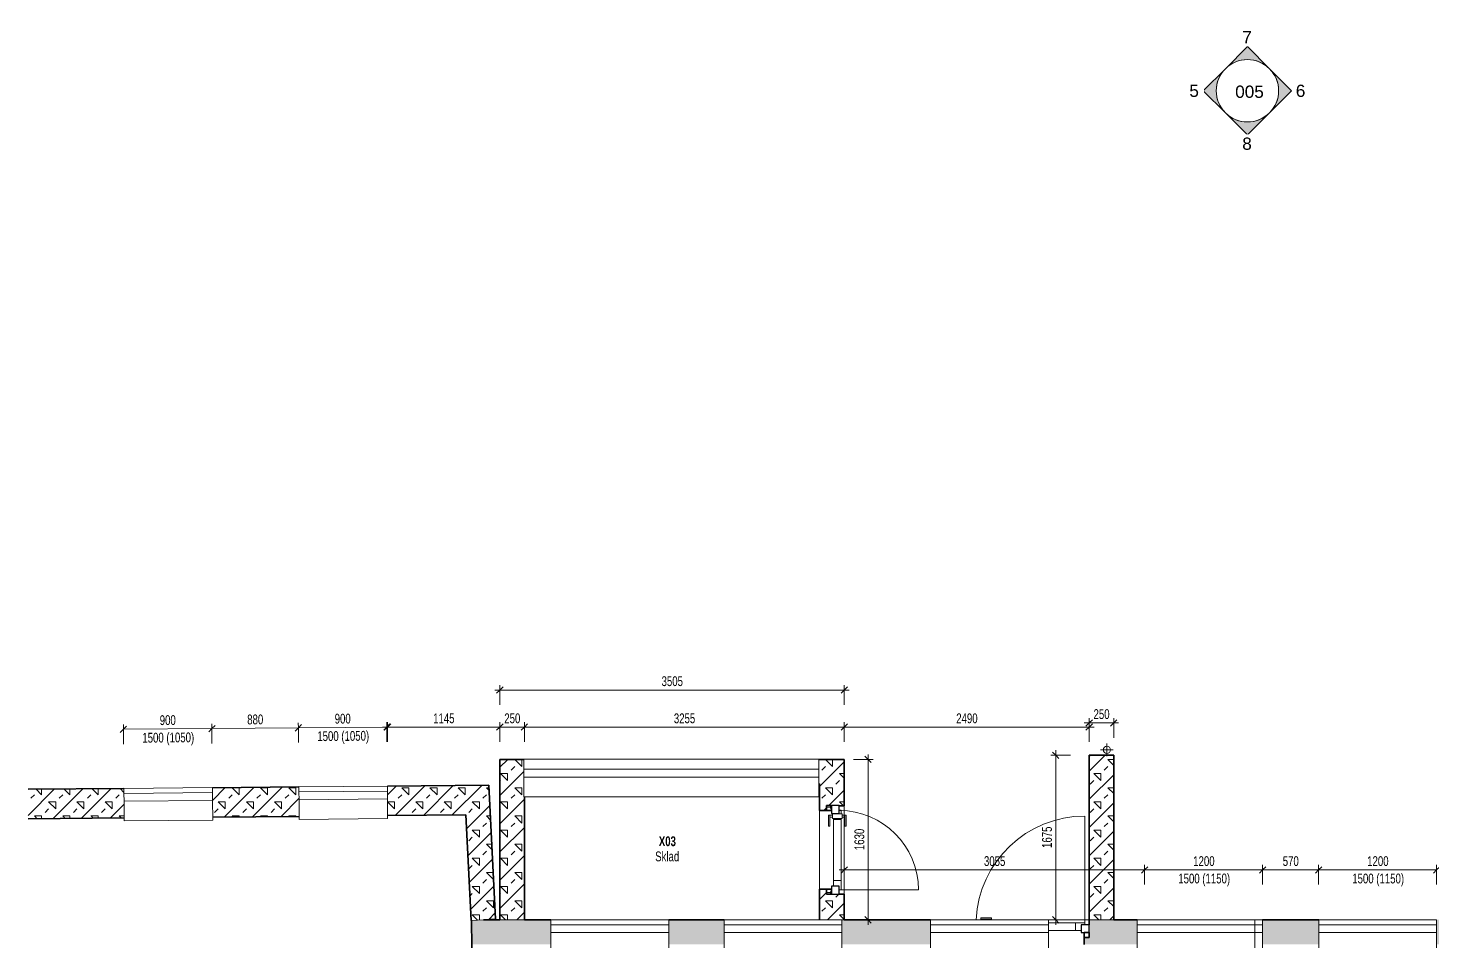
# Model space of a CAD drawing. Header units: millimetres. Extents: x 46521 to 258066, y -45352 to 20466.
# Drawn here: x 48967 to 63250, y -18693 to -9404 of the extents above; entities that cross this region are included whole.
import ezdxf

# ---------------------------------------------------------------- set-up
doc = ezdxf.new("R2010")
doc.units = ezdxf.units.MM
for name, color, linetype, lineweight in [('A-ANNO-DIMS', 211, 'Continuous', 9), ('A-ANNO-DIMS-50', 211, 'Continuous', 9), ('A-AREA-IDEN', 2, 'Continuous', 9), ('A-GENM', 13, 'Continuous', 13), ('A-GLAZ', 151, 'Continuous', 13), ('A-GLAZ-SILL', 1, 'Continuous', 13), ('A-WALL', 113, 'Continuous', 13), ('A-WALL-PATT', 111, 'Continuous', 35), ('G-ANNO-SYMB', 111, 'Continuous', 9), ('P-PIPE', 3, 'Continuous', 13), ('P-PIPE-CNTR', 3, 'Continuous', 13)]:
    doc.layers.add(name, color=color, linetype=linetype, lineweight=lineweight)
doc.styles.add('Arial', font='arial.ttf', dxfattribs={"height": 125})
doc.styles.add('Arial_2', font='arial.ttf', dxfattribs={"width": 0.7, "height": 100})
doc.styles.add('Arial_B', font='arialbd.ttf', dxfattribs={"width": 0.7, "height": 100})
doc.dimstyles.new('Vnitřní_-_průhledné', dxfattribs={"dimscale": 304.8, "dimtxt": 102.02594, "dimasz": 0.213255, "dimexe": 0.164042, "dimexo": 0.0625, "dimgap": 0.032808, "dimtad": 1, "dimdec": 0, "dimrnd": 5, "dimzin": 0, "dimdsep": 46, "dimtxsty": 'Arial_2', "dimblk1": 'OBLIQUE', "dimblk2": 'OBLIQUE', "dimsah": 1, "dimcen": 0.09, "dimdle": 0.164042, "dimazin": 0, "dimtfac": 1, "dimtdec": 4, "dimtix": 1, "dimtmove": 0, "dimatfit": 3, "dimfxl": 0.492126, "dimfxlon": 1, "dimtvp": 1, "dimtolj": 1, "dimtzin": 0, "dimarcsym": 2})
pattern_1 = [(45, (0, 0), (-143.6841, 143.6841), []), (45, (143.68, 0), (-143.6841, 143.6841), [50.8, -152.4]), (135, (251.45, 35.92), (-143.6841, -143.6841), [101.6, -101.6]), (0, (179.6, 107.76), (143.684, 143.684), [71.842, -215.526]), (90, (251.45, 35.92), (-143.684, 143.684), [71.842, -215.526])]

# ---------------------------------------------------------------- blocks, each defined once
blk = doc.blocks.new('OKNO_1k_nadsvetlik - OKNO_1k_nadsvetlik_900 x 1500-2283953-1NP_DEMOLICE B')
at = {"layer": 'A-GLAZ'}
for p, q in [((-450, 151), (450, 151)), ((-450, 100), (-450, 151)), ((450, 151), (450, 100)), ((450, 100), (-450, 100)), ((-450, 100), (450, 100)), ((-450, 20), (-450, 100)), ((450, 20), (-450, 20)), ((450, 100), (450, 20))]:
    blk.add_line(p, q, dxfattribs=at)
blk = doc.blocks.new('parapet s nosem_vnitní - parapet s nosem_vnitní-1280301-1NP_DEMOLICE B')
at = {"layer": 'A-GENM'}
for p, q in [((-450, -190), (-450, 0)), ((450, 0), (450, -190)), ((-450, -190), (-450, -200)), ((-450, -200), (450, -200)), ((450, -200), (450, -190))]:
    blk.add_line(p, q, dxfattribs=at)
blk = doc.blocks.new('OKNO_1k_nadsvetlik - OKNO_1k_nadsvetlik_1200 x 1500-1969479-1NP_DEMOLICE B')
at = {"layer": 'A-GLAZ'}
for p, q in [((522, 126), (600, 126)), ((600, 75), (522, 75)), ((522, 75), (600, 75)), ((600, 126), (600, 75)), ((600, 75), (600, -5)), ((600, -5), (522, -5))]:
    blk.add_line(p, q, dxfattribs=at)
blk = doc.blocks.new('parapet s nosem_vnitní - parapet s nosem_vnitní-1280356-1NP_DEMOLICE B')
at = {"layer": 'A-GENM'}
for p, q in [((600, 0), (600, -190)), ((522, -200), (600, -200)), ((600, -200), (600, -190))]:
    blk.add_line(p, q, dxfattribs=at)
blk = doc.blocks.new('OKNO_1k_nadsvetlik - OKNO_1k_nadsvetlik_1200 x 1500-V4-1NP_DEMOLICE B')
at = {"layer": 'A-GLAZ'}
for p, q in [((-600, 126), (600, 126)), ((-600, 75), (-600, 126)), ((600, 75), (-600, 75)), ((-600, 75), (600, 75)), ((-600, -5), (-600, 75)), ((600, 126), (600, 75)), ((600, 75), (600, -5)), ((600, -5), (-600, -5))]:
    blk.add_line(p, q, dxfattribs=at)
blk = doc.blocks.new('parapet s nosem_vnitní - parapet s nosem_vnitní-V5-1NP_DEMOLICE B')
at = {"layer": 'A-GENM'}
for p, q in [((-600, -190), (-600, 0)), ((600, 0), (600, -190)), ((-600, -190), (-600, -200)), ((-600, -200), (600, -200)), ((600, -200), (600, -190))]:
    blk.add_line(p, q, dxfattribs=at)
blk = doc.blocks.new('OKNO_2k_ - OKNO_2k_600x3000-2294232-1NP_DEMOLICE B')
at = {"layer": 'A-GLAZ'}
for p, q in [((-1500, 126), (1500, 126)), ((-1500, 25), (-1500, 126)), ((1500, 25), (-1500, 25)), ((-1500, 25), (1500, 25)), ((-1500, -55), (-1500, 25)), ((1500, 126), (1500, 25)), ((1500, 25), (1500, -55)), ((1500, -55), (-1500, -55))]:
    blk.add_line(p, q, dxfattribs=at)
blk = doc.blocks.new('parapet s nosem_vnitní - parapet s nosem_vnitní-1663116-1NP_DEMOLICE B')
at = {"layer": 'A-GENM'}
for p, q in [((-1500, -190), (-1500, 0)), ((1500, 0), (1500, -190)), ((-1500, -190), (-1500, -200)), ((-1500, -200), (1500, -200)), ((1500, -200), (1500, -190))]:
    blk.add_line(p, q, dxfattribs=at)
blk = doc.blocks.new('OKNO_dvere vchod_1k_nadsvetlik - vstupni dvere 1200_2680-1685043-1NP_DEMOLICE B')
at = {"layer": 'A-GLAZ'}
h = blk.add_hatch(dxfattribs=at)
h.set_pattern_fill('FP_26', color=41, style=0, pattern_type=2)
h.set_pattern_definition([(180, (58722.16, -18603.17), (-75, -43.3), [50, -100]), (240, (58672.16, -18603.17), (-0.0011, -86.601905), [50, -100]), (120, (58672.16, -18603.17), (-74.9989, 43.301905), [50, -100])])
h.paths.add_polyline_path([(-1040, 55), (-1040, 4), (-990, 4), (-990, 55)])
at = {"layer": 'A-GLAZ', "color": 40, "lineweight": 35}
for p, q in [((-990, 55), (-1040, 55)), ((-1040, 55), (-1040, 4)), ((-1040, 4), (-990, 4)), ((-990, 4), (-990, 55))]:
    blk.add_line(p, q, dxfattribs=at)
at = {"layer": 'A-GLAZ', "color": 50, "lineweight": 25}
for p, q in [((-1040, 5), (-1040, -75)), ((-960, 5), (-1040, 5)), ((-960, -75), (-960, 5)), ((-1040, -75), (-960, -75))]:
    blk.add_line(p, q, dxfattribs=at)
at = {"layer": 'A-GLAZ', "color": 41}
for p, q in [((-995, -75), (-995, -1180)), ((-900, -15), (-625, -15)), ((-625, -95), (-900, -95)), ((-47, -132), (63, -132)), ((-47, -145), (-47, -132)), ((43, -126), (43, -132)), ((63, -132), (63, -126)), ((63, -132), (63, -145)), ((63, -145), (-47, -145))]:
    blk.add_line(p, q, dxfattribs=at)
at = {"layer": 'A-GLAZ', "color": 2}
for p, q in [((-960, -75), (-995, -75)), ((-995, -75), (-995, -95)), ((-995, -95), (-900, -95)), ((-960, -15), (-960, -75)), ((-900, -15), (-960, -15)), ((-900, -95), (-900, -15))]:
    blk.add_line(p, q, dxfattribs=at)
at = {"layer": 'A-GLAZ', "color": 41}
blk.add_arc((-995, -75), 1105, 270, 357.3491, dxfattribs=at)
at = {"layer": 'A-GLAZ-SILL', "color": 41}
blk.add_line((-1040, -125), (-625, -125), dxfattribs=at)
blk = doc.blocks.new('OKNO_dvere vchod_1k_nadsvetlik - vstupni dvere 900_2200-2294235-1NP_DEMOLICE B')
at = {"layer": 'A-GLAZ'}
h = blk.add_hatch(dxfattribs=at)
h.set_pattern_fill('FP_27', color=256, style=0, pattern_type=2)
h.set_pattern_definition([(270, (17176.68, 57145.446), (43.3, -75), [50, -100]), (330, (17176.68, 57095.446), (86.601905, -0.0011), [50, -100]), (210, (17176.68, 57095.446), (-43.301905, -74.9989), [50, -100])])
h.paths.add_polyline_path([(-1040, 55), (-1040, 4), (-990, 4), (-990, 55)])
h.paths.add_polyline_path([(-190, 4), (-140, 4), (-140, 55), (-190, 55), (-190, 51)])
at = {"layer": 'A-GLAZ', "lineweight": 35}
for p, q in [((-990, 55), (-1040, 55)), ((-1040, 55), (-1040, 4)), ((-1040, 4), (-990, 4)), ((-990, 4), (-990, 55)), ((-140, 55), (-190, 55)), ((-190, 55), (-190, 4)), ((-190, 4), (-140, 4)), ((-140, 4), (-140, 55))]:
    blk.add_line(p, q, dxfattribs=at)
at = {"layer": 'A-GLAZ', "lineweight": 25}
for p, q in [((-1040, 5), (-1040, -75)), ((-960, 5), (-1040, 5)), ((-960, -75), (-960, 5)), ((-140, 5), (-220, 5)), ((-220, 5), (-220, -75)), ((-140, -75), (-140, 5)), ((-1040, -75), (-960, -75)), ((-220, -75), (-140, -75))]:
    blk.add_line(p, q, dxfattribs=at)
at = {"layer": 'A-GLAZ'}
for p, q in [((-347, 35), (-237, 35)), ((-347, 22), (-347, 35)), ((-237, 22), (-347, 22)), ((-257, 22), (-257, -5)), ((-237, 35), (-237, 22)), ((-237, -5), (-237, 22)), ((-995, -75), (-995, -880)), ((-960, -75), (-995, -75)), ((-995, -75), (-995, -95)), ((-995, -95), (-900, -95)), ((-960, -15), (-960, -75)), ((-900, -15), (-960, -15)), ((-900, -95), (-900, -15)), ((-900, -15), (-280, -15)), ((-280, -95), (-900, -95)), ((-347, -132), (-237, -132)), ((-347, -145), (-347, -132)), ((-270, -15), (-280, -15)), ((-280, -15), (-280, -95)), ((-280, -95), (-270, -95)), ((-270, -5), (-270, -105)), ((-224, -5), (-270, -5)), ((-270, -105), (-224, -105)), ((-257, -105), (-257, -132)), ((-237, -132), (-237, -105)), ((-237, -132), (-237, -145)), ((-224, -105), (-224, -5)), ((-220, -15), (-224, -15)), ((-224, -95), (-185, -95)), ((-220, -75), (-220, -15)), ((-185, -75), (-220, -75)), ((-185, -95), (-185, -75)), ((-237, -145), (-347, -145))]:
    blk.add_line(p, q, dxfattribs=at)
blk.add_arc((-995, -75), 805, 270, 0, dxfattribs=at)
at = {"layer": 'A-GLAZ-SILL'}
blk.add_line((-1040, -125), (-140, -125), dxfattribs=at)
blk = doc.blocks.new('Pohled - Vyplněná šipka-93341-1NP_DEMOLICE B')
at = {"layer": 'G-ANNO-SYMB'}
blk.add_circle((0, 0), 6.35, dxfattribs=at)
blk = doc.blocks.new('Pohled - Vyplněná šipka-94945-1NP_DEMOLICE B')
at = {"layer": 'G-ANNO-SYMB'}
h = blk.add_hatch(color=256, dxfattribs=at)
edge = h.paths.add_edge_path()
edge.add_line((0, 8.98), (4.49, 4.49))
edge.add_arc((0, 0), 6.35, 45, 135)
edge.add_line((-4.49, 4.49), (0, 8.98))
for p, q in [((0, 8.98), (-4.49, 4.49)), ((0, 8.98), (-4.49, 4.49)), ((4.49, 4.49), (0, 8.98)), ((4.49, 4.49), (0, 8.98))]:
    blk.add_line(p, q, dxfattribs=at)
blk.add_arc((0, 0), 6.35, 45, 135, dxfattribs=at)
blk = doc.blocks.new('DIMBLOCK64-1NP_DEMOLICE B')
at = {"layer": 'A-ANNO-DIMS-50'}
for p, q in [((57270, -17970), (57270, -17820)), ((57220, -17970), (60327, -17970)), ((57270, -17970), (57270, -18020)), ((60327, -17970), (60327, -17920)), ((60327, -17970), (60327, -18120))]:
    blk.add_line(p, q, dxfattribs=at)
at = {"layer": 'A-ANNO-DIMS-50', "lineweight": 18}
for p, q in [((57270, -17970), (57238, -18003)), ((57270, -17970), (57303, -17938)), ((60327, -17970), (60295, -18003)), ((60327, -17970), (60360, -17938))]:
    blk.add_line(p, q, dxfattribs=at)
at = {"layer": 'A-ANNO-DIMS-50', "color": 0, "insert": (58692, -17831), "char_height": 100, "width": 256.16, "attachment_point": 1, "line_spacing_factor": 0.941778, "style": 'Arial_2'}
blk.add_mtext('3055', dxfattribs=at)
blk = doc.blocks.new('_Oblique')
at = {"color": 0, "linetype": 'ByBlock', "lineweight": -2}
blk.add_line((-0.5, -0.5), (0.5, 0.5), dxfattribs=at)
blk = doc.blocks.new('DIMBLOCK65-1NP_DEMOLICE B')
at = {"layer": 'A-ANNO-DIMS-50', "lineweight": 18}
for p, q in [((60327, -17970), (60295, -18003)), ((60327, -17970), (60360, -17938)), ((61527, -17970), (61495, -18003)), ((61527, -17970), (61560, -17938))]:
    blk.add_line(p, q, dxfattribs=at)
at = {"layer": 'A-ANNO-DIMS-50'}
for p, q in [((60327, -17970), (60327, -17920)), ((60327, -17970), (61527, -17970)), ((60327, -17970), (60327, -18120)), ((61527, -17970), (61527, -17920)), ((61527, -17970), (61527, -18120))]:
    blk.add_line(p, q, dxfattribs=at)
at = {"layer": 'A-ANNO-DIMS-50', "color": 0, "char_height": 100, "attachment_point": 1, "line_spacing_factor": 0.941778, "style": 'Arial_2'}
for s, insert, width in [('1200', (60821, -17831), 256.16), ('1500 (1150)', (60669, -18008), 619.69)]:
    blk.add_mtext(s, dxfattribs=dict(at, insert=insert, width=width))
blk = doc.blocks.new('DIMBLOCK66-1NP_DEMOLICE B')
at = {"layer": 'A-ANNO-DIMS-50', "lineweight": 18}
for p, q in [((61527, -17970), (61495, -18003)), ((61527, -17970), (61560, -17938)), ((62097, -17970), (62065, -18003)), ((62097, -17970), (62130, -17938))]:
    blk.add_line(p, q, dxfattribs=at)
at = {"layer": 'A-ANNO-DIMS-50'}
for p, q in [((61527, -17970), (61527, -17920)), ((61527, -17970), (62097, -17970)), ((61527, -17970), (61527, -18120)), ((62097, -17970), (62097, -17920)), ((62097, -17970), (62097, -18120))]:
    blk.add_line(p, q, dxfattribs=at)
at = {"layer": 'A-ANNO-DIMS-50', "color": 0, "insert": (61732, -17831), "char_height": 100, "width": 192.12, "attachment_point": 1, "line_spacing_factor": 0.941778, "style": 'Arial_2'}
blk.add_mtext('570', dxfattribs=at)
blk = doc.blocks.new('DIMBLOCK67-1NP_DEMOLICE B')
at = {"layer": 'A-ANNO-DIMS-50', "lineweight": 18}
for p, q in [((62097, -17970), (62065, -18003)), ((62097, -17970), (62130, -17938)), ((63297, -17970), (63265, -18003)), ((63297, -17970), (63330, -17938))]:
    blk.add_line(p, q, dxfattribs=at)
at = {"layer": 'A-ANNO-DIMS-50'}
for p, q in [((62097, -17970), (62097, -17920)), ((62097, -17970), (63297, -17970)), ((62097, -17970), (62097, -18120)), ((63297, -17970), (63297, -17920)), ((63297, -17970), (63297, -18120))]:
    blk.add_line(p, q, dxfattribs=at)
at = {"layer": 'A-ANNO-DIMS-50', "color": 0, "char_height": 100, "attachment_point": 1, "line_spacing_factor": 0.941778, "style": 'Arial_2'}
for s, insert, width in [('1200', (62591, -17831), 256.16), ('1500 (1150)', (62439, -18008), 619.69)]:
    blk.add_mtext(s, dxfattribs=dict(at, insert=insert, width=width))
blk = doc.blocks.new('DIMBLOCK76-1NP_DEMOLICE B')
at = {"layer": 'A-ANNO-DIMS-50'}
for p, q in [((59423, -16803), (59373, -16803)), ((59423, -16753), (59423, -18528)), ((59423, -16803), (59573, -16803)), ((59423, -18478), (59373, -18478)), ((59423, -18478), (59573, -18478))]:
    blk.add_line(p, q, dxfattribs=at)
at = {"layer": 'A-ANNO-DIMS-50', "lineweight": 18}
for p, q in [((59423, -16803), (59390, -16771)), ((59423, -16803), (59455, -16836)), ((59423, -18478), (59390, -18446)), ((59423, -18478), (59455, -18511))]:
    blk.add_line(p, q, dxfattribs=at)
at = {"layer": 'A-ANNO-DIMS-50', "color": 0, "insert": (59283, -17747), "char_height": 100, "width": 256.16, "attachment_point": 1, "rotation": 90, "line_spacing_factor": 0.941778, "style": 'Arial_2'}
blk.add_mtext('1675', dxfattribs=at)
blk = doc.blocks.new('DIMBLOCK77-1NP_DEMOLICE B')
at = {"layer": 'A-ANNO-DIMS-50'}
for p, q in [((57514, -16846), (57364, -16846)), ((57514, -16796), (57514, -18528)), ((57514, -16846), (57564, -16846)), ((57514, -18478), (57464, -18478)), ((57514, -18478), (57664, -18478))]:
    blk.add_line(p, q, dxfattribs=at)
at = {"layer": 'A-ANNO-DIMS-50', "lineweight": 18}
for p, q in [((57514, -16846), (57481, -16813)), ((57514, -16846), (57546, -16878)), ((57514, -18478), (57481, -18446)), ((57514, -18478), (57546, -18511))]:
    blk.add_line(p, q, dxfattribs=at)
at = {"layer": 'A-ANNO-DIMS-50', "color": 0, "insert": (57374, -17769), "char_height": 100, "width": 256.16, "attachment_point": 1, "rotation": 90, "line_spacing_factor": 0.941778, "style": 'Arial_2'}
blk.add_mtext('1630', dxfattribs=at)
blk = doc.blocks.new('DIMBLOCK78-1NP_DEMOLICE B')
at = {"layer": 'A-ANNO-DIMS-50'}
for p, q in [((53967, -16517), (57270, -16517)), ((54017, -16517), (54017, -16467)), ((54017, -16517), (54017, -16667)), ((57270, -16517), (57270, -16467)), ((57270, -16517), (57270, -16667))]:
    blk.add_line(p, q, dxfattribs=at)
at = {"layer": 'A-ANNO-DIMS-50', "lineweight": 18}
for p, q in [((54017, -16517), (53984, -16550)), ((54017, -16517), (54049, -16485)), ((57270, -16517), (57238, -16550)), ((57270, -16517), (57303, -16485))]:
    blk.add_line(p, q, dxfattribs=at)
at = {"layer": 'A-ANNO-DIMS-50', "color": 0, "insert": (55537, -16378), "char_height": 100, "width": 256.16, "attachment_point": 1, "line_spacing_factor": 0.941778, "style": 'Arial_2'}
blk.add_mtext('3255', dxfattribs=at)
blk = doc.blocks.new('DIMBLOCK79-1NP_DEMOLICE B')
at = {"layer": 'A-ANNO-DIMS-50', "lineweight": 18}
for p, q in [((57270, -16517), (57238, -16550)), ((57270, -16517), (57303, -16485)), ((59762, -16517), (59730, -16550)), ((59762, -16517), (59795, -16485))]:
    blk.add_line(p, q, dxfattribs=at)
at = {"layer": 'A-ANNO-DIMS-50'}
for p, q in [((57270, -16517), (57270, -16467)), ((57270, -16517), (59812, -16517)), ((57270, -16517), (57270, -16667)), ((59762, -16517), (59762, -16467)), ((59762, -16517), (59762, -16667))]:
    blk.add_line(p, q, dxfattribs=at)
at = {"layer": 'A-ANNO-DIMS-50', "color": 0, "insert": (58410, -16378), "char_height": 100, "width": 256.16, "attachment_point": 1, "line_spacing_factor": 0.941778, "style": 'Arial_2'}
blk.add_mtext('2490', dxfattribs=at)
blk = doc.blocks.new('DIMBLOCK80-1NP_DEMOLICE B')
at = {"layer": 'A-ANNO-DIMS-50'}
for p, q in [((59762, -16475), (59762, -16425)), ((60012, -16475), (60012, -16425)), ((59712, -16475), (60062, -16475)), ((59762, -16475), (59762, -16625)), ((60012, -16475), (60012, -16625))]:
    blk.add_line(p, q, dxfattribs=at)
at = {"layer": 'A-ANNO-DIMS-50', "lineweight": 18}
for p, q in [((59762, -16475), (59730, -16507)), ((59762, -16475), (59795, -16442)), ((60012, -16475), (59980, -16507)), ((60012, -16475), (60045, -16442))]:
    blk.add_line(p, q, dxfattribs=at)
at = {"layer": 'A-ANNO-DIMS-50', "color": 0, "insert": (59807, -16335), "char_height": 100, "width": 192.12, "attachment_point": 1, "line_spacing_factor": 0.941778, "style": 'Arial_2'}
blk.add_mtext('250', dxfattribs=at)
blk = doc.blocks.new('DIMBLOCK81-1NP_DEMOLICE B')
at = {"layer": 'A-ANNO-DIMS-50'}
for p, q in [((52573, -16517), (53767, -16517)), ((52623, -16517), (52623, -16467)), ((52623, -16517), (52623, -16667)), ((53767, -16517), (53767, -16467)), ((53767, -16517), (53767, -16667))]:
    blk.add_line(p, q, dxfattribs=at)
at = {"layer": 'A-ANNO-DIMS-50', "lineweight": 18}
for p, q in [((52623, -16517), (52591, -16550)), ((52623, -16517), (52656, -16485)), ((53767, -16517), (53734, -16550)), ((53767, -16517), (53799, -16485))]:
    blk.add_line(p, q, dxfattribs=at)
at = {"layer": 'A-ANNO-DIMS-50', "color": 0, "insert": (53088, -16378), "char_height": 100, "width": 256.16, "attachment_point": 1, "line_spacing_factor": 0.941778, "style": 'Arial_2'}
blk.add_mtext('1145', dxfattribs=at)
blk = doc.blocks.new('DIMBLOCK82-1NP_DEMOLICE B')
at = {"layer": 'A-ANNO-DIMS-50', "lineweight": 18}
for p, q in [((53767, -16517), (53734, -16550)), ((53767, -16517), (53799, -16485)), ((54017, -16517), (53984, -16550)), ((54017, -16517), (54049, -16485))]:
    blk.add_line(p, q, dxfattribs=at)
at = {"layer": 'A-ANNO-DIMS-50'}
for p, q in [((53767, -16517), (53767, -16467)), ((53767, -16517), (54067, -16517)), ((53767, -16517), (53767, -16667)), ((54017, -16517), (54017, -16467)), ((54017, -16517), (54017, -16667))]:
    blk.add_line(p, q, dxfattribs=at)
at = {"layer": 'A-ANNO-DIMS-50', "color": 0, "insert": (53812, -16378), "char_height": 100, "width": 192.12, "attachment_point": 1, "line_spacing_factor": 0.941778, "style": 'Arial_2'}
blk.add_mtext('250', dxfattribs=at)
blk = doc.blocks.new('DIMBLOCK83-1NP_DEMOLICE B')
at = {"layer": 'A-ANNO-DIMS-50', "lineweight": 18}
for p, q in [((49937, -16540), (49905, -16573)), ((49937, -16540), (49969, -16508)), ((50837, -16533), (50805, -16565)), ((50837, -16533), (50869, -16500))]:
    blk.add_line(p, q, dxfattribs=at)
at = {"layer": 'A-ANNO-DIMS-50'}
for p, q in [((49937, -16540), (49937, -16490)), ((49937, -16540), (50837, -16533)), ((49937, -16540), (49938, -16690)), ((50837, -16533), (50837, -16483)), ((50837, -16533), (50838, -16683))]:
    blk.add_line(p, q, dxfattribs=at)
at = {"layer": 'A-ANNO-DIMS-50', "color": 0, "char_height": 100, "attachment_point": 1, "rotation": 0.5, "line_spacing_factor": 0.941778, "style": 'Arial_2'}
for s, insert, width in [('900', (50306, -16397), 192.12), ('1500 (1050)', (50129, -16576), 619.69)]:
    blk.add_mtext(s, dxfattribs=dict(at, insert=insert, width=width))
blk = doc.blocks.new('DIMBLOCK84-1NP_DEMOLICE B')
at = {"layer": 'A-ANNO-DIMS-50', "lineweight": 18}
for p, q in [((50837, -16533), (50805, -16565)), ((50837, -16533), (50869, -16500)), ((51717, -16525), (51685, -16558)), ((51717, -16525), (51749, -16492))]:
    blk.add_line(p, q, dxfattribs=at)
at = {"layer": 'A-ANNO-DIMS-50'}
for p, q in [((50837, -16533), (50837, -16483)), ((50837, -16533), (51717, -16525)), ((50837, -16533), (50838, -16683)), ((51717, -16525), (51716, -16475)), ((51717, -16525), (51718, -16675))]:
    blk.add_line(p, q, dxfattribs=at)
at = {"layer": 'A-ANNO-DIMS-50', "color": 0, "insert": (51196, -16390), "char_height": 100, "width": 192.12, "attachment_point": 1, "rotation": 0.5, "line_spacing_factor": 0.941778, "style": 'Arial_2'}
blk.add_mtext('880', dxfattribs=at)
blk = doc.blocks.new('DIMBLOCK85-1NP_DEMOLICE B')
at = {"layer": 'A-ANNO-DIMS-50', "lineweight": 18}
for p, q in [((51717, -16525), (51685, -16558)), ((51717, -16525), (51749, -16492)), ((52617, -16517), (52585, -16550)), ((52617, -16517), (52649, -16484))]:
    blk.add_line(p, q, dxfattribs=at)
at = {"layer": 'A-ANNO-DIMS-50'}
for p, q in [((51717, -16525), (51716, -16475)), ((51717, -16525), (52667, -16517)), ((51717, -16525), (51718, -16675)), ((52617, -16517), (52616, -16467)), ((52617, -16517), (52618, -16667))]:
    blk.add_line(p, q, dxfattribs=at)
at = {"layer": 'A-ANNO-DIMS-50', "color": 0, "char_height": 100, "attachment_point": 1, "rotation": 0.5, "line_spacing_factor": 0.941778, "style": 'Arial_2'}
for s, insert, width in [('900', (52086, -16382), 192.12), ('1500 (1050)', (51909, -16560), 619.69)]:
    blk.add_mtext(s, dxfattribs=dict(at, insert=insert, width=width))
blk = doc.blocks.new('DIMBLOCK99-1NP_DEMOLICE B')
at = {"layer": 'A-ANNO-DIMS-50'}
for p, q in [((53767, -16140), (53767, -16090)), ((57270, -16140), (57270, -16090)), ((53717, -16140), (57320, -16140)), ((53767, -16140), (53767, -16290)), ((57270, -16140), (57270, -16290))]:
    blk.add_line(p, q, dxfattribs=at)
at = {"layer": 'A-ANNO-DIMS-50', "lineweight": 18}
for p, q in [((53767, -16140), (53799, -16107)), ((57270, -16140), (57303, -16107)), ((53767, -16140), (53734, -16172)), ((57270, -16140), (57238, -16172))]:
    blk.add_line(p, q, dxfattribs=at)
at = {"layer": 'A-ANNO-DIMS-50', "color": 0, "insert": (55412, -16000), "char_height": 100, "width": 256.16, "attachment_point": 1, "line_spacing_factor": 0.941778, "style": 'Arial_2'}
blk.add_mtext('3505', dxfattribs=at)

msp = doc.modelspace()

# ---------------------------------------------------------------- hatches: boundary and pattern name
at = {"layer": 'A-WALL-PATT', "lineweight": 13}
h = msp.add_hatch(dxfattribs=at)
h.set_pattern_fill('FP_1', color=256, style=0, pattern_type=2)
h.set_pattern_definition(pattern_1)
h.paths.add_polyline_path([(57020.4, -17095.8), (57020.4, -16845.8), (57012.4, -16845.8), (57012.4, -17095.8)])
h.paths.add_polyline_path([(54012.4, -17095.8), (54012.4, -16845.8), (53766.7, -16845.8), (53766.7, -17095.8)])
h = msp.add_hatch(dxfattribs=at)
h.set_pattern_fill('FP_1', color=256, style=0, pattern_type=2)
h.set_pattern_definition(pattern_1)
h.paths.add_polyline_path([(57247.4, -18478.2), (57270.4, -18478.2), (57270.4, -18217), (57090.4, -18217), (57090.4, -18167), (57020.4, -18167), (57020.7, -18477.2), (57247.4, -18477.2)])
h.paths.add_polyline_path([(57020.4, -17367), (57090.4, -17367), (57090.4, -17317), (57270.4, -17317), (57270.4, -16845.8), (57020.4, -16845.8), (57020.4, -17317)])
h = msp.add_hatch(dxfattribs=at)
h.set_pattern_fill('FP_1', color=256, style=0, pattern_type=2)
h.set_pattern_definition(pattern_1)
h.paths.add_polyline_path([(60012.4, -18478.2), (60012.4, -16803.2), (59762.4, -16803.2), (59762.4, -18478.2)])
h = msp.add_hatch(dxfattribs=at)
h.set_pattern_fill('FP_1', color=256, style=0, pattern_type=2)
h.set_pattern_definition(pattern_1)
h.paths.add_polyline_path([(48966.9, -17450.4), (49944.9, -17441.9), (49942.2, -17141.9), (48966.9, -17150.4), (48966.9, -17186.6)])
h.paths.add_polyline_path([(50844.8, -17434), (51724.8, -17426.3), (51722.2, -17126.3), (50842.2, -17134), (50843.5, -17281.4)])
h.paths.add_polyline_path([(52624.8, -17418.5), (53669.9, -17409.4), (53654.7, -17109.5), (52622.1, -17118.5), (52624.4, -17371.4)])
h = msp.add_hatch(dxfattribs=at)
h.set_pattern_fill('FP_1', color=256, style=0, pattern_type=2)
h.set_pattern_definition(pattern_1)
h.paths.add_polyline_path([(54016.7, -18478.2), (54016.7, -17225.8), (54012.4, -17225.4), (54012.4, -17095.8), (53766.7, -17095.8), (53766.7, -18478.2)])
h = msp.add_hatch(dxfattribs=at)
h.set_pattern_fill('FP_1', color=256, style=0, pattern_type=2)
h.set_pattern_definition(pattern_1)
h.paths.add_polyline_path([(53474.3, -18484.5), (53723.9, -18471.8), (53669.9, -17409.4), (53419.7, -17411.5), (53427.7, -17567.9)])
h = msp.add_hatch(dxfattribs=at)
h.set_pattern_fill('FP_7', color=256, angle=45, style=0, pattern_type=2)
h.set_pattern_definition([(45, (62547.79, -18728.17), (-143.684, 143.684), []), (360, (62776.74, -18660.86), (143.684, 143.684), [25.4, -261.968]), (45, (62802.14, -18660.87), (-143.684, 143.684), [25.4, -177.8]), (90, (62820.1, -18642.9), (-143.684, 143.684), [25.4, -261.968]), (135, (62820.1, -18617.5), (-143.684, -143.684), [25.4, -177.8]), (360, (62776.74, -18599.54), (143.684, 143.684), [25.4, -261.968]), (45, (62758.78, -18617.5), (-143.684, 143.684), [25.4, -177.8]), (90, (62758.78, -18642.9), (-143.684, 143.684), [25.4, -261.968]), (135, (62776.74, -18660.86), (-143.684, -143.684), [25.4, -177.8]), (45, (62843.32, -18576.32), (-143.684, 143.684), [50.8, -152.4])])
h.paths.add_polyline_path([(71347.4, -18728.2), (71469.7, -18728.2), (71468.5, -18478.2), (71347.4, -18478.2), (71347.4, -18608.2)])
h.paths.add_polyline_path([(70139.4, -18728.2), (70139.4, -18478.2), (69597.4, -18478.2), (69597.4, -18728.2), (70137, -18728.2)])
h.paths.add_polyline_path([(68276.8, -18728.2), (68397.4, -18728.2), (68397.4, -18478.2), (67497.4, -18478.2), (67497.4, -18728.2), (68246.8, -18728.2)])
h.paths.add_polyline_path([(65736.8, -18728.2), (66297.4, -18728.2), (66297.4, -18478.2), (65397.4, -18478.2), (65397.4, -18728.2), (65600.6, -18728.2)])
h.paths.add_polyline_path([(64197.4, -18728.2), (64197.4, -18478.2), (63297.4, -18478.2), (63297.4, -18728.2), (64088.4, -18728.2)])
h.paths.add_polyline_path([(61527.4, -18728.2), (62097.4, -18728.2), (62097.4, -18478.2), (61527.4, -18478.2), (61527.4, -18690)])
h.paths.add_polyline_path([(60012.4, -18728.2), (60249.5, -18728.2), (60249.5, -18478.2), (59762.4, -18478.2), (59762.4, -18658.2), (59712.4, -18658.2), (59712.4, -18728.2), (59850.5, -18728.2)])
h.paths.add_polyline_path([(58039.8, -18728.2), (58147.4, -18728.2), (58147.4, -18478.2), (57247.4, -18478.2), (57247.4, -18728.2), (57270.4, -18728.2)])
h.paths.add_polyline_path([(56047.4, -18728.2), (56047.4, -18478.2), (55486.9, -18478.2), (55486.9, -18728.2)])
h.paths.add_polyline_path([(53482.2, -18728.2), (54286.9, -18728.2), (54286.9, -18478.2), (53599.1, -18478.2), (53479.9, -18484.2)])

# ---------------------------------------------------------------- linework, layer by layer
at = {"layer": 'A-WALL', "lineweight": 35}
for p, q in [((54012.4, -16845.8), (53766.7, -16845.8)), ((53766.7, -16845.8), (53766.7, -18478.2)), ((57270.4, -16845.8), (57012.4, -16845.8)), ((57270.4, -17317), (57270.4, -16845.8)), ((59762.4, -16803.2), (59762.4, -18528.2)), ((60012.4, -16803.2), (59762.4, -16803.2)), ((60012.4, -18478.2), (60012.4, -16803.2)), ((51722.2, -17126.3), (50842.2, -17134)), ((53654.7, -17109.5), (52622.1, -17118.5)), ((53723.9, -18471.8), (53654.7, -17109.5)), ((57012.4, -17095.8), (57020.4, -17095.8)), ((57020.4, -17095.8), (57020.4, -17367)), ((49942.2, -17141.9), (48966.9, -17150.4)), ((54016.7, -18478.2), (54016.7, -17225.8)), ((52624.8, -17418.5), (53419.7, -17411.5)), ((53419.7, -17411.5), (53474.3, -18484.5)), ((57020.4, -17367), (57090.4, -17367)), ((57220.4, -17317), (57270.4, -17317)), ((48966.9, -17450.4), (49944.9, -17441.9)), ((50844.8, -17434), (51724.8, -17426.3)), ((57020.4, -18167), (57020.4, -18477.2)), ((57090.4, -18167), (57020.4, -18167)), ((57270.4, -18217), (57220.4, -18217)), ((57270.4, -18478.2), (57270.4, -18217)), ((53474.3, -18484.5), (53479.9, -18484.2)), ((53479.9, -18484.2), (53489.7, -19524.5)), ((53599.1, -18478.2), (53723.9, -18471.8)), ((53766.7, -18478.2), (53599.1, -18478.2)), ((54286.9, -18478.2), (54016.7, -18478.2)), ((56047.4, -18478.2), (55486.9, -18478.2)), ((58147.4, -18478.2), (57270.4, -18478.2)), ((60249.5, -18478.2), (60012.4, -18478.2)), ((62097.4, -18478.2), (61527.4, -18478.2)), ((59712.4, -18658.2), (59712.4, -18728.2))]:
    msp.add_line(p, q, dxfattribs=at)
at = {"layer": 'A-WALL'}
for p, q in [((57020.4, -18167), (57020.4, -17367)), ((57270.4, -17317), (57270.4, -17414)), ((57270.4, -17434), (57270.4, -18217)), ((53599.1, -18478.2), (53479.9, -18484.2)), ((53766.7, -18478.2), (54016.7, -18478.2)), ((57247.4, -18478.2), (57270.4, -18478.2)), ((59762.4, -18478.2), (60012.4, -18478.2))]:
    msp.add_line(p, q, dxfattribs=at)
at = {"layer": 'P-PIPE', "color": 41}
for start, end in [(0, 180), (180, 0)]:
    msp.add_arc((59943.2, -16748.3), 36.5, start, end, dxfattribs=at)
at = {"layer": 'P-PIPE-CNTR', "color": 41}
for p, q in [((59943.2, -16813.3), (59943.2, -16683.3)), ((59878.2, -16748.3), (60008.2, -16748.3))]:
    msp.add_line(p, q, dxfattribs=at)

# ---------------------------------------------------------------- block references
at = {"layer": 'A-GENM'}
for name, p in [('parapet s nosem_vnitní - parapet s nosem_vnitní-1663116-1NP_DEMOLICE B', (55512.4, -17025.8)), ('parapet s nosem_vnitní - parapet s nosem_vnitní-V5-1NP_DEMOLICE B', (54886.9, -18608.2)), ('parapet s nosem_vnitní - parapet s nosem_vnitní-V5-1NP_DEMOLICE B', (56647.4, -18608.2)), ('parapet s nosem_vnitní - parapet s nosem_vnitní-V5-1NP_DEMOLICE B', (58747.4, -18608.2)), ('parapet s nosem_vnitní - parapet s nosem_vnitní-V5-1NP_DEMOLICE B', (60849.5, -18608.2)), ('parapet s nosem_vnitní - parapet s nosem_vnitní-1280356-1NP_DEMOLICE B', (60927.4, -18608.2)), ('parapet s nosem_vnitní - parapet s nosem_vnitní-V5-1NP_DEMOLICE B', (62697.4, -18608.2))]:
    msp.add_blockref(name, p, dxfattribs=at)
at = {"layer": 'A-GENM', "rotation": 0.4999805022511609}
for p in [(50393.4, -17267.9), (52173.3, -17252.4)]:
    msp.add_blockref('parapet s nosem_vnitní - parapet s nosem_vnitní-1280301-1NP_DEMOLICE B', p, dxfattribs=at)
at = {"layer": 'A-GLAZ'}
for name, p in [('OKNO_2k_ - OKNO_2k_600x3000-2294232-1NP_DEMOLICE B', (55512.4, -16970.8)), ('OKNO_1k_nadsvetlik - OKNO_1k_nadsvetlik_1200 x 1500-V4-1NP_DEMOLICE B', (54886.9, -18603.2)), ('OKNO_1k_nadsvetlik - OKNO_1k_nadsvetlik_1200 x 1500-V4-1NP_DEMOLICE B', (56647.4, -18603.2)), ('OKNO_1k_nadsvetlik - OKNO_1k_nadsvetlik_1200 x 1500-V4-1NP_DEMOLICE B', (58747.4, -18603.2)), ('OKNO_1k_nadsvetlik - OKNO_1k_nadsvetlik_1200 x 1500-V4-1NP_DEMOLICE B', (60849.5, -18603.2)), ('OKNO_1k_nadsvetlik - OKNO_1k_nadsvetlik_1200 x 1500-1969479-1NP_DEMOLICE B', (60927.4, -18603.2)), ('OKNO_1k_nadsvetlik - OKNO_1k_nadsvetlik_1200 x 1500-V4-1NP_DEMOLICE B', (62697.4, -18603.2))]:
    msp.add_blockref(name, p, dxfattribs=at)
for name, p, rotation in [('OKNO_1k_nadsvetlik - OKNO_1k_nadsvetlik_900 x 1500-2283953-1NP_DEMOLICE B', (50393.5, -17287.9), 0.4999805022511609), ('OKNO_1k_nadsvetlik - OKNO_1k_nadsvetlik_900 x 1500-2283953-1NP_DEMOLICE B', (52173.5, -17272.4), 0.4999805022511609), ('OKNO_dvere vchod_1k_nadsvetlik - vstupni dvere 900_2200-2294235-1NP_DEMOLICE B', (57145.4, -17176.7), 90)]:
    msp.add_blockref(name, p, dxfattribs=dict(at, rotation=rotation))
at = {"layer": 'A-GLAZ', "color": 41, "rotation": 180}
msp.add_blockref('OKNO_dvere vchod_1k_nadsvetlik - vstupni dvere 1200_2680-1685043-1NP_DEMOLICE B', (58722.2, -18603.2), dxfattribs=at)
at = {"layer": 'G-ANNO-SYMB', "xscale": 49.99999999999998, "yscale": 49.99999999999998, "zscale": 49.99999999999998}
for name in ['Pohled - Vyplněná šipka-94945-1NP_DEMOLICE B', 'Pohled - Vyplněná šipka-93341-1NP_DEMOLICE B']:
    msp.add_blockref(name, (61372.6, -10042.3), dxfattribs=at)
at = {"layer": 'G-ANNO-SYMB', "extrusion": (0, 0, -1), "xscale": 49.99999999999998, "yscale": 49.99999999999998, "zscale": 49.99999999999998, "rotation": 180}
msp.add_blockref('Pohled - Vyplněná šipka-94945-1NP_DEMOLICE B', (-61372.6, -10042.3), dxfattribs=at)

# ---------------------------------------------------------------- texts
at = {"layer": 'A-AREA-IDEN', "lineweight": 18, "char_height": 100, "attachment_point": 1}
for s, insert, width, style in [('X03', (55384.1, -17628.9), 216.055, 'Arial_B'), ('Sklad', (55347, -17783.1), 305.844, 'Arial_2')]:
    msp.add_mtext(s, dxfattribs=dict(at, insert=insert, width=width, style=style))

# ---------------------------------------------------------------- dimensions: what is measured, and where the dimension line sits
at = {"layer": 'A-ANNO-DIMS'}
for base, p1, p2, override, picture, middle in [((57270.4, -16139.9), (53766.7, -16289.9), (57270.4, -16289.9), {"dimpost": '<>', "dimfxl": 3503.709755}, 'DIMBLOCK99-1NP_DEMOLICE B', (55518.6, -16078.8)), ((53766.7, -16517.3), (52623.3, -16667.3), (53766.7, -16667.3), {"dimpost": '<>', "dimfxl": 1143.454547}, 'DIMBLOCK81-1NP_DEMOLICE B', (53195, -16456.3)), ((54016.7, -16517.3), (53766.7, -16667.3), (54016.7, -16667.3), {"dimpost": '<>', "dimfxl": 250}, 'DIMBLOCK82-1NP_DEMOLICE B', (53891.7, -16456.3)), ((57270.4, -16517.3), (54016.7, -16667.3), (57270.4, -16667.3), {"dimpost": '<>', "dimfxl": 3253.709755}, 'DIMBLOCK78-1NP_DEMOLICE B', (55643.6, -16456.2)), ((59762.4, -16517.3), (57270.4, -16667.3), (59762.4, -16667.3), {"dimpost": '<>', "dimfxl": 2492}, 'DIMBLOCK79-1NP_DEMOLICE B', (58516.4, -16456.3)), ((60012.4, -16474.7), (59762.4, -16624.7), (60012.4, -16624.7), {"dimpost": '<>', "dimfxl": 250}, 'DIMBLOCK80-1NP_DEMOLICE B', (59887.4, -16413.7)), ((60327.4, -17970.4), (57270.4, -17820.4), (60327.4, -18120.4), {"dimpost": '<>', "dimfxl": 3071.685042}, 'DIMBLOCK64-1NP_DEMOLICE B', (58798.9, -17909.3)), ((62097.4, -17970.4), (61527.4, -18120.4), (62097.4, -18120.4), {"dimpost": '<>', "dimfxl": 570}, 'DIMBLOCK66-1NP_DEMOLICE B', (61812.4, -17909.3))]:
    dim = msp.add_linear_dim(base=base, p1=p1, p2=p2, dimstyle='Vnitřní_-_průhledné', override=override, dxfattribs=at)
    dim.commit()
    dim.dimension.update_dxf_attribs({"geometry": picture, "text_midpoint": middle})
for base, p1, p2, picture, middle in [((50837, -16532.6), (49938.3, -16690.4), (50838.3, -16682.6), 'DIMBLOCK83-1NP_DEMOLICE B', (50387, -16536.5)), ((52616.9, -16517.1), (51718.2, -16674.9), (52618.2, -16667.1), 'DIMBLOCK85-1NP_DEMOLICE B', (52166.9, -16521))]:
    dim = msp.add_linear_dim(base=base, p1=p1, p2=p2, angle=0.49998, text='<>\\X1500 (1050)', dimstyle='Vnitřní_-_průhledné', override={"dimpost": '<>', "dimfxl": 900}, dxfattribs=at)
    dim.commit()
    dim.dimension.update_dxf_attribs({"geometry": picture, "text_midpoint": middle})
for base, p1, p2, angle, override, picture, middle in [((51716.9, -16524.9), (50838.3, -16682.6), (51718.2, -16674.9), 0.49998, {"dimpost": '<>', "dimfxl": 880}, 'DIMBLOCK84-1NP_DEMOLICE B', (51276.4, -16467.7)), ((57513.7, -18478.2), (57363.7, -16845.8), (57663.7, -18478.2), 90, {"dimpost": '<>', "dimfxl": 1659.744531}, 'DIMBLOCK77-1NP_DEMOLICE B', (57452.6, -17662)), ((59422.6, -18478.2), (59572.6, -16803.2), (59572.6, -18478.2), 90, {"dimpost": '<>', "dimfxl": 1675}, 'DIMBLOCK76-1NP_DEMOLICE B', (59361.6, -17640.7))]:
    dim = msp.add_linear_dim(base=base, p1=p1, p2=p2, angle=angle, dimstyle='Vnitřní_-_průhledné', override=override, dxfattribs=at)
    dim.commit()
    dim.dimension.update_dxf_attribs({"geometry": picture, "text_midpoint": middle})
for base, p1, p2, picture, middle in [((61527.4, -17970.4), (60327.4, -18120.4), (61527.4, -18120.4), 'DIMBLOCK65-1NP_DEMOLICE B', (60927.4, -17970.4)), ((63297.4, -17970.4), (62097.4, -18120.4), (63297.4, -18120.4), 'DIMBLOCK67-1NP_DEMOLICE B', (62697.4, -17970.4))]:
    dim = msp.add_linear_dim(base=base, p1=p1, p2=p2, text='<>\\X1500 (1150)', dimstyle='Vnitřní_-_průhledné', override={"dimpost": '<>', "dimfxl": 1200}, dxfattribs=at)
    dim.commit()
    dim.dimension.update_dxf_attribs({"geometry": picture, "text_midpoint": middle})

# ---------------------------------------------------------------- next in the draw order: texts
at = {"layer": 'G-ANNO-SYMB', "char_height": 125, "attachment_point": 1, "style": 'Arial', "bg_fill": 3, "box_fill_scale": 1.25, "bg_fill_color": 256, "bg_fill_true_color": 13158600, "bg_fill_transparency": 0}
for s, insert, width in [('\\fArial|b0|i0|c238|p34|;7', (61320, -9435.4), 116.245), ('108', (61248.2, -9989.4), 348.734), ('\\fArial|b0|i0|c238|p34|;8', (61320, -10518.2), 116.245)]:
    msp.add_mtext(s, dxfattribs=dict(at, insert=insert, width=width))

# ---------------------------------------------------------------- next in the draw order: block references
at = {"layer": 'G-ANNO-SYMB', "xscale": 49.99999999999998, "yscale": 49.99999999999998, "zscale": 49.99999999999998}
for name in ['Pohled - Vyplněná šipka-94945-1NP_DEMOLICE B', 'Pohled - Vyplněná šipka-93341-1NP_DEMOLICE B']:
    msp.add_blockref(name, (61372.6, -10042.3), dxfattribs=at)
at = {"layer": 'G-ANNO-SYMB', "xscale": 49.99999999999998, "yscale": 49.99999999999998, "zscale": 49.99999999999998, "rotation": 90}
msp.add_blockref('Pohled - Vyplněná šipka-94945-1NP_DEMOLICE B', (61372.6, -10042.3), dxfattribs=at)
at = {"layer": 'G-ANNO-SYMB', "extrusion": (0, 0, -1), "xscale": 49.99999999999998, "yscale": 49.99999999999998, "zscale": 49.99999999999998}
for rotation in [89.9999999999998, 180]:
    msp.add_blockref('Pohled - Vyplněná šipka-94945-1NP_DEMOLICE B', (-61372.6, -10042.3), dxfattribs=dict(at, rotation=rotation))

# ---------------------------------------------------------------- next in the draw order: texts
at = {"layer": 'G-ANNO-SYMB', "char_height": 125, "attachment_point": 1, "style": 'Arial', "bg_fill": 3, "box_fill_scale": 1.25, "bg_fill_color": 256, "bg_fill_true_color": 13158600, "bg_fill_transparency": 0}
for s, insert, width in [('\\fArial|b0|i0|c238|p34|;7', (61320, -9435.4), 116.245), ('\\fArial|b0|i0|c238|p34|;5', (60781.7, -9979.9), 116.245), ('116', (61248.2, -9989.4), 348.734), ('\\fArial|b0|i0|c238|p34|;6', (61864.5, -9979.9), 116.245), ('\\fArial|b0|i0|c238|p34|;8', (61320, -10518.2), 116.245)]:
    msp.add_mtext(s, dxfattribs=dict(at, insert=insert, width=width))

# ---------------------------------------------------------------- next in the draw order: block references
at = {"layer": 'G-ANNO-SYMB', "xscale": 49.99999999999998, "yscale": 49.99999999999998, "zscale": 49.99999999999998}
for name in ['Pohled - Vyplněná šipka-94945-1NP_DEMOLICE B', 'Pohled - Vyplněná šipka-93341-1NP_DEMOLICE B']:
    msp.add_blockref(name, (61372.6, -10042.3), dxfattribs=at)
at = {"layer": 'G-ANNO-SYMB', "xscale": 49.99999999999998, "yscale": 49.99999999999998, "zscale": 49.99999999999998, "rotation": 90}
msp.add_blockref('Pohled - Vyplněná šipka-94945-1NP_DEMOLICE B', (61372.6, -10042.3), dxfattribs=at)
at = {"layer": 'G-ANNO-SYMB', "extrusion": (0, 0, -1), "xscale": 49.99999999999998, "yscale": 49.99999999999998, "zscale": 49.99999999999998, "rotation": 180}
msp.add_blockref('Pohled - Vyplněná šipka-94945-1NP_DEMOLICE B', (-61372.6, -10042.3), dxfattribs=at)

# ---------------------------------------------------------------- next in the draw order: texts
at = {"layer": 'G-ANNO-SYMB', "char_height": 125, "attachment_point": 1, "style": 'Arial', "bg_fill": 3, "box_fill_scale": 1.25, "bg_fill_color": 256, "bg_fill_true_color": 13158600, "bg_fill_transparency": 0}
for s, insert, width in [('\\fArial|b0|i0|c238|p34|;7', (61320, -9435.4), 116.245), ('\\fArial|b0|i0|c238|p34|;5', (60781.7, -9979.9), 116.245), ('116', (61248.2, -9989.4), 348.734), ('\\fArial|b0|i0|c238|p34|;8', (61320, -10518.2), 116.245)]:
    msp.add_mtext(s, dxfattribs=dict(at, insert=insert, width=width))

# ---------------------------------------------------------------- next in the draw order: block references
at = {"layer": 'G-ANNO-SYMB', "xscale": 49.99999999999998, "yscale": 49.99999999999998, "zscale": 49.99999999999998}
msp.add_blockref('Pohled - Vyplněná šipka-93341-1NP_DEMOLICE B', (61372.6, -10042.3), dxfattribs=at)
at = {"layer": 'G-ANNO-SYMB', "extrusion": (0, 0, -1), "xscale": 49.99999999999998, "yscale": 49.99999999999998, "zscale": 49.99999999999998, "rotation": 90.00000000000053}
msp.add_blockref('Pohled - Vyplněná šipka-94945-1NP_DEMOLICE B', (-61372.6, -10042.3), dxfattribs=at)

# ---------------------------------------------------------------- next in the draw order: texts
at = {"layer": 'G-ANNO-SYMB', "char_height": 125, "attachment_point": 1, "style": 'Arial', "bg_fill": 3, "box_fill_scale": 1.25, "bg_fill_color": 256, "bg_fill_true_color": 13158600, "bg_fill_transparency": 0}
for s, insert, width in [('116', (61248.2, -9989.4), 348.734), ('\\fArial|b0|i0|c238|p34|;6', (61864.5, -9979.9), 116.245)]:
    msp.add_mtext(s, dxfattribs=dict(at, insert=insert, width=width))

# ---------------------------------------------------------------- next in the draw order: block references
at = {"layer": 'G-ANNO-SYMB', "xscale": 49.99999999999998, "yscale": 49.99999999999998, "zscale": 49.99999999999998}
msp.add_blockref('Pohled - Vyplněná šipka-93341-1NP_DEMOLICE B', (61372.6, -10042.3), dxfattribs=at)

# ---------------------------------------------------------------- next in the draw order: texts
at = {"layer": 'G-ANNO-SYMB', "insert": (61248.2, -9989.4), "char_height": 125, "width": 348.734, "attachment_point": 1, "style": 'Arial', "bg_fill": 3, "box_fill_scale": 1.25, "bg_fill_color": 256, "bg_fill_true_color": 13158600, "bg_fill_transparency": 0}
msp.add_mtext('116', dxfattribs=at)

# ---------------------------------------------------------------- next in the draw order: block references
at = {"layer": 'G-ANNO-SYMB', "xscale": 49.99999999999998, "yscale": 49.99999999999998, "zscale": 49.99999999999998}
msp.add_blockref('Pohled - Vyplněná šipka-93341-1NP_DEMOLICE B', (61372.6, -10042.3), dxfattribs=at)

# ---------------------------------------------------------------- next in the draw order: texts
at = {"layer": 'G-ANNO-SYMB', "insert": (61248.2, -9989.4), "char_height": 125, "width": 348.734, "attachment_point": 1, "style": 'Arial', "bg_fill": 3, "box_fill_scale": 1.25, "bg_fill_color": 256, "bg_fill_true_color": 13158600, "bg_fill_transparency": 0}
msp.add_mtext('005', dxfattribs=at)

# ---------------------------------------------------------------- next in the draw order: block references
at = {"layer": 'G-ANNO-SYMB', "xscale": 49.99999999999998, "yscale": 49.99999999999998, "zscale": 49.99999999999998, "rotation": 90}
msp.add_blockref('Pohled - Vyplněná šipka-94945-1NP_DEMOLICE B', (61372.6, -10042.3), dxfattribs=at)
at = {"layer": 'G-ANNO-SYMB', "xscale": 49.99999999999998, "yscale": 49.99999999999998, "zscale": 49.99999999999998}
msp.add_blockref('Pohled - Vyplněná šipka-93341-1NP_DEMOLICE B', (61372.6, -10042.3), dxfattribs=at)

# ---------------------------------------------------------------- next in the draw order: texts
at = {"layer": 'G-ANNO-SYMB', "char_height": 125, "attachment_point": 1, "style": 'Arial', "bg_fill": 3, "box_fill_scale": 1.25, "bg_fill_color": 256, "bg_fill_true_color": 13158600, "bg_fill_transparency": 0}
for s, insert, width in [('\\fArial|b0|i0|c238|p34|;5', (60781.7, -9979.9), 116.245), ('005', (61248.2, -9989.4), 348.734)]:
    msp.add_mtext(s, dxfattribs=dict(at, insert=insert, width=width))

# ---------------------------------------------------------------- next in the draw order: block references
at = {"layer": 'G-ANNO-SYMB', "xscale": 49.99999999999998, "yscale": 49.99999999999998, "zscale": 49.99999999999998}
msp.add_blockref('Pohled - Vyplněná šipka-93341-1NP_DEMOLICE B', (61372.6, -10042.3), dxfattribs=at)

# ---------------------------------------------------------------- next in the draw order: texts
at = {"layer": 'G-ANNO-SYMB', "insert": (61248.2, -9989.4), "char_height": 125, "width": 348.734, "attachment_point": 1, "style": 'Arial', "bg_fill": 3, "box_fill_scale": 1.25, "bg_fill_color": 256, "bg_fill_true_color": 13158600, "bg_fill_transparency": 0}
msp.add_mtext('005', dxfattribs=at)

# ---------------------------------------------------------------- next in the draw order: block references
at = {"layer": 'G-ANNO-SYMB', "xscale": 49.99999999999998, "yscale": 49.99999999999998, "zscale": 49.99999999999998}
msp.add_blockref('Pohled - Vyplněná šipka-93341-1NP_DEMOLICE B', (61372.6, -10042.3), dxfattribs=at)

# ---------------------------------------------------------------- next in the draw order: texts
at = {"layer": 'G-ANNO-SYMB', "insert": (61248.2, -9989.4), "char_height": 125, "width": 348.734, "attachment_point": 1, "style": 'Arial', "bg_fill": 3, "box_fill_scale": 1.25, "bg_fill_color": 256, "bg_fill_true_color": 13158600, "bg_fill_transparency": 0}
msp.add_mtext('005', dxfattribs=at)

# ---------------------------------------------------------------- next in the draw order: block references
at = {"layer": 'G-ANNO-SYMB', "extrusion": (0, 0, -1), "xscale": 49.99999999999998, "yscale": 49.99999999999998, "zscale": 49.99999999999998, "rotation": 90.00000000000053}
msp.add_blockref('Pohled - Vyplněná šipka-94945-1NP_DEMOLICE B', (-61372.6, -10042.3), dxfattribs=at)

# ---------------------------------------------------------------- next in the draw order: texts
at = {"layer": 'G-ANNO-SYMB', "insert": (61864.5, -9979.9), "char_height": 125, "width": 116.245, "attachment_point": 1, "style": 'Arial', "bg_fill": 3, "box_fill_scale": 1.25, "bg_fill_color": 256, "bg_fill_true_color": 13158600, "bg_fill_transparency": 0}
msp.add_mtext('\\fArial|b0|i0|c238|p34|;6', dxfattribs=at)

doc.saveas('drawing.dxf')
